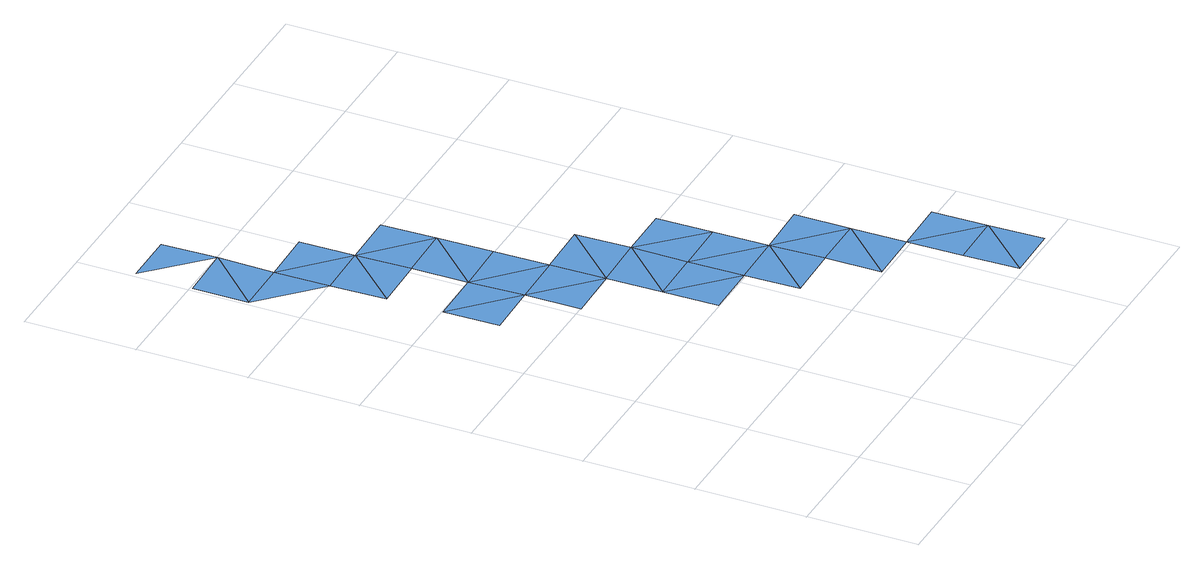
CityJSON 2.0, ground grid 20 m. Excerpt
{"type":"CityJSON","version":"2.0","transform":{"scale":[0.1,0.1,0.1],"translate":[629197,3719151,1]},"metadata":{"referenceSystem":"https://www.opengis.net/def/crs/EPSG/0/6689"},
"CityObjects":{
"waterbody1":{"type":"WaterBody","attributes":{"name":"福岡県津波浸水想定図","class":"1140","function":"2","WaterBodyTsunamiRiskAttribute.description":"1","WaterBodyTsunamiRiskAttribute.rank":"1"},"geometry":[{"type":"MultiSurface","lod":"1","boundaries":[[[0,1,2]],[[3,4,5]],[[6,3,7]],[[0,2,8]],[[3,5,7]],[[9,10,4]],[[11,2,12]],[[10,5,4]],[[13,14,7]],[[9,15,10]],[[16,17,18]],[[8,2,19]],[[2,11,19]],[[8,20,15]],[[5,10,21]],[[22,20,8]],[[17,23,18]],[[8,19,22]],[[11,18,24]],[[18,23,24]],[[25,26,17]],[[26,25,27]],[[28,24,23]],[[29,30,27]],[[31,30,29]],[[32,24,28]],[[33,34,35]],[[34,33,36]]]}]},
"waterbody2":{"type":"WaterBody","attributes":{"name":"福岡県津波浸水想定図","class":"1140","function":"2","WaterBodyTsunamiRiskAttribute.description":"1","WaterBodyTsunamiRiskAttribute.rank":"2"},"geometry":[{"type":"MultiSurface","lod":"1","boundaries":[[[20,10,15]],[[11,37,19]],[[26,23,17]],[[10,20,38]],[[11,24,37]],[[23,26,28]],[[26,27,30]],[[34,31,35]],[[26,30,39]],[[31,34,40]]]}]}
},
"vertices":[
[114,797,8],[116,697,8],[216,699,9],[8,1095,7],[110,997,7],[109,1097,7],[7,1195,8],[107,1197,10],[214,799,7],[112,897,8],[210,999,8],[318,601,8],[218,599,8],[105,1297,9],[5,1295,11],[212,899,8],[322,401,8],[422,403,8],[320,501,8],[316,701,9],[312,901,9],[208,1099,8],[314,801,9],[420,503,8],[418,603,10],[424,303,8],[522,405,8],[524,305,9],[520,505,8],[526,205,8],[624,307,8],[626,207,8],[518,605,8],[630,7,8],[728,109,8],[628,107,8],[730,9,8],
[416,703,10],[310,1001,9],[622,407,9],[726,209,8]
]}
